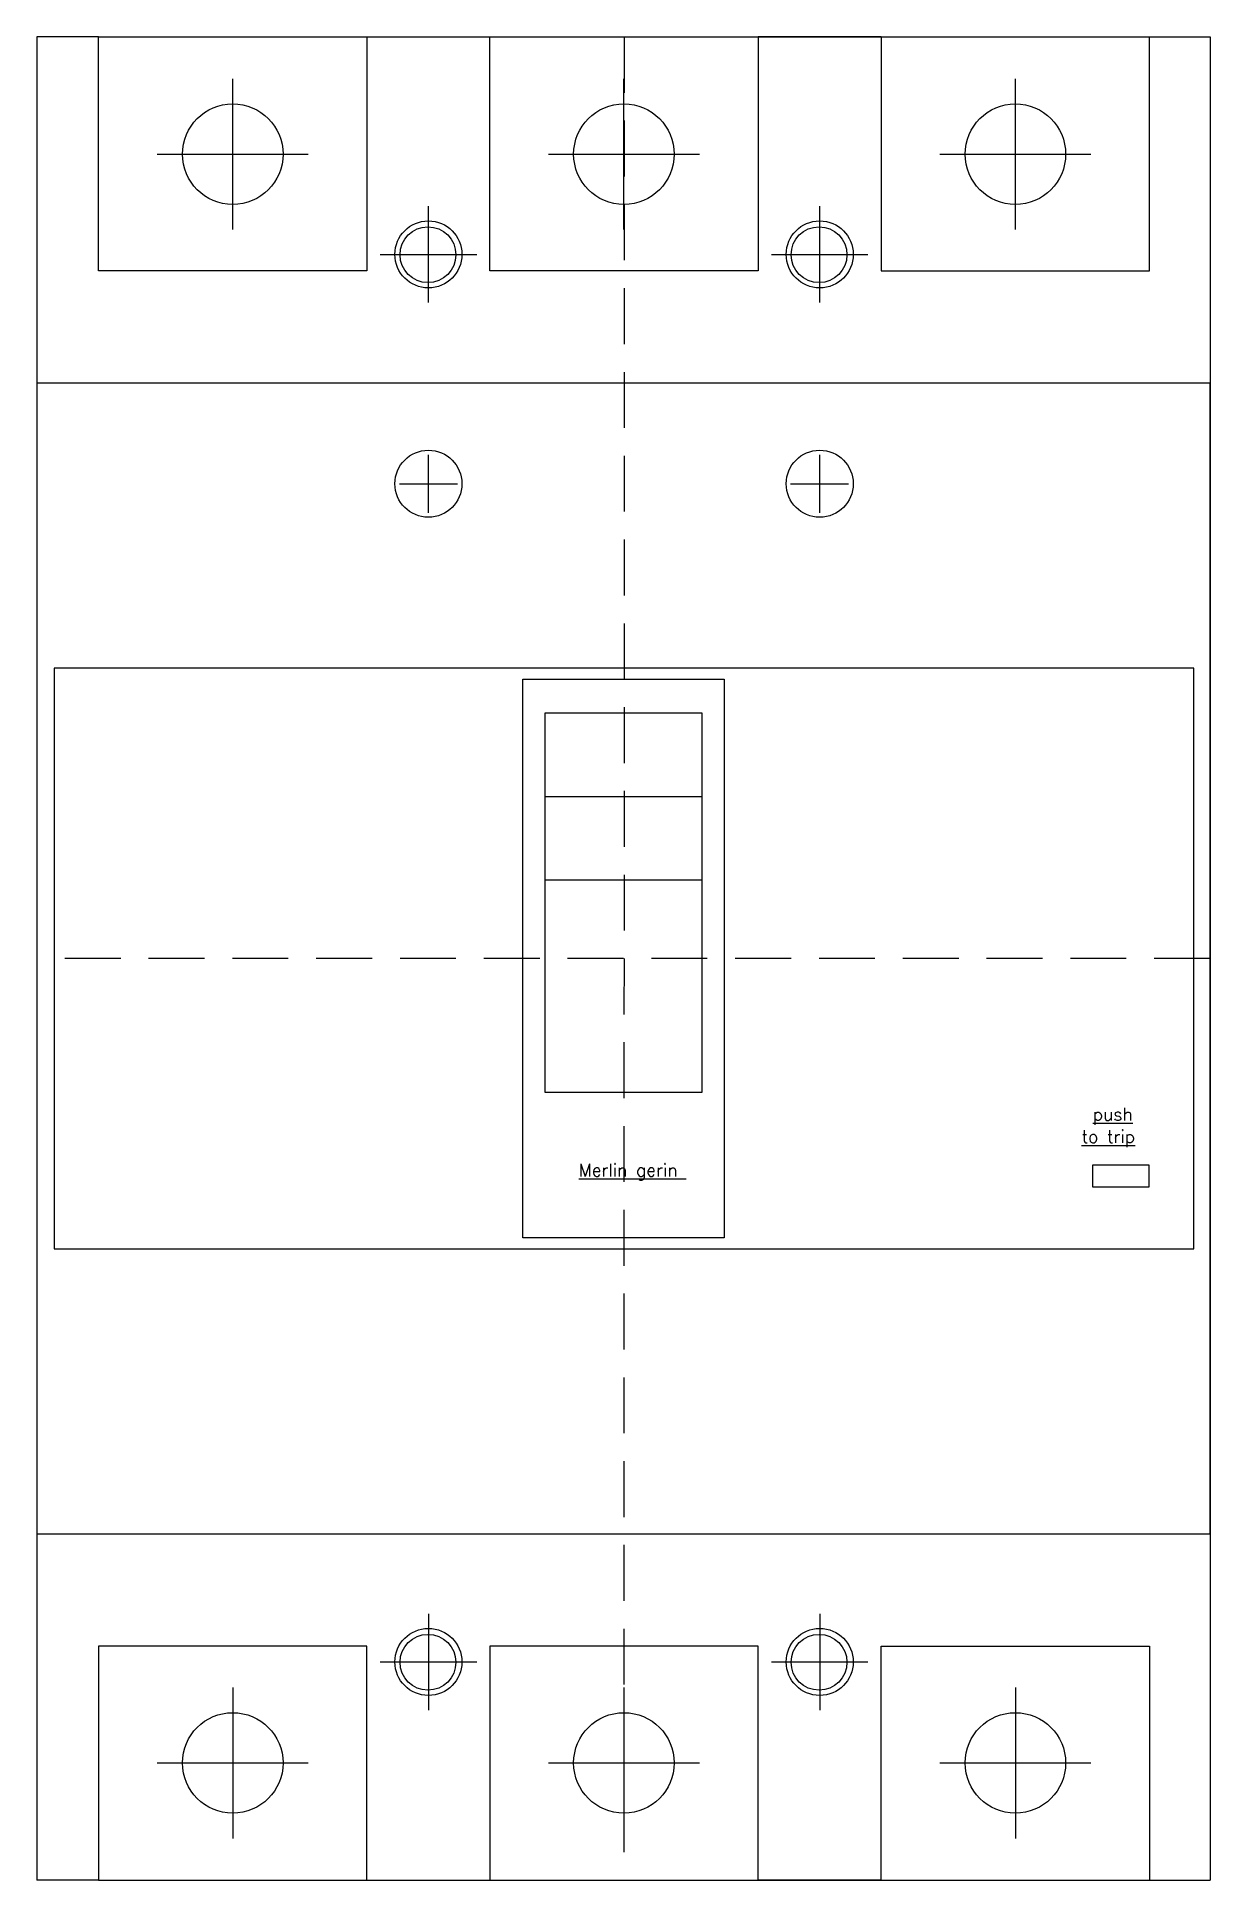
# Model space of a CAD drawing. Extents: x 0 to 105, y 0 to 165.
import ezdxf

# ---------------------------------------------------------------- set-up
doc = ezdxf.new("R2010")
doc.units = 0
doc.linetypes.add('HIDDEN', pattern=[0.375, 0.25, -0.125])
doc.layers.add('kt', color=3, linetype='CONTINUOUS')
doc.styles.add('KT', font='vnsimli.shx')

# ---------------------------------------------------------------- blocks, each defined once
blk = doc.blocks.new('gstgdxgd')
for p, q in [((22015.53, -989.2), (22015.53, -1154.2)), ((22021.06, -989.2), (22015.53, -989.2)), ((22021.06, -1010.15), (22021.06, -989.2)), ((22045.06, -989.2), (22045.06, -1010.15)), ((22045.06, -989.2), (22056.07, -989.2)), ((22056.07, -1010.15), (22056.07, -989.2)), ((22080.08, -989.2), (22080.08, -1010.15)), ((22091.09, -989.2), (22080.08, -989.2)), ((22091.09, -989.2), (22091.09, -1010.15)), ((22115.1, -1010.15), (22115.1, -989.2)), ((22115.1, -989.2), (22120.53, -989.2)), ((22120.53, -989.2), (22120.53, -1154.2)), ((22045.06, -1010.15), (22021.06, -1010.15)), ((22080.08, -1010.15), (22056.07, -1010.15)), ((22091.09, -1010.15), (22115.1, -1010.15)), ((22021.06, -1133.26), (22021.06, -1154.2)), ((22045.06, -1133.26), (22021.06, -1133.26)), ((22045.06, -1154.2), (22045.06, -1133.26)), ((22056.07, -1133.26), (22056.07, -1154.2)), ((22080.08, -1133.26), (22056.07, -1133.26)), ((22080.08, -1154.2), (22080.08, -1133.26)), ((22091.09, -1154.2), (22091.09, -1133.26)), ((22091.09, -1133.26), (22115.1, -1133.26)), ((22115.1, -1133.26), (22115.1, -1154.2)), ((22021.06, -1154.2), (22015.53, -1154.2)), ((22045.06, -1154.2), (22056.07, -1154.2)), ((22091.09, -1154.2), (22080.08, -1154.2)), ((22115.1, -1154.2), (22120.53, -1154.2))]:
    blk.add_line(p, q)
at = {"color": 6, "linetype": 'HIDDEN', "ltscale": 20}
for p, q in [((22068.08, -989.2), (22068.07, -1154.2)), ((22120.53, -1071.7), (22015.53, -1071.7))]:
    blk.add_line(p, q, dxfattribs=at)
blk.add_lwpolyline([(22015.53, -1123.2), (22120.53, -1123.2), (22120.53, -1020.2), (22015.53, -1020.2)], close=True)
at = {"color": 3}
for centre in [(22050.53, -1008.7), (22085.53, -1008.7), (22050.53, -1134.7), (22085.53, -1134.7)]:
    blk.add_circle(centre, 2.5, dxfattribs=at)
at = {"layer": 'kt', "color": 0}
for p, q in [((22021.06, -989.2), (22115.1, -989.2)), ((22021.06, -1154.2), (22115.1, -1154.2))]:
    blk.add_line(p, q, dxfattribs=at)
at = {"layer": 'kt', "color": 6}
for p, q in [((22033.06, -1006.45), (22033.06, -992.95)), ((22068.07, -1006.45), (22068.07, -992.95)), ((22103.1, -1006.45), (22103.1, -992.95)), ((22026.31, -999.7), (22039.81, -999.7)), ((22061.32, -999.7), (22074.82, -999.7)), ((22096.35, -999.7), (22109.85, -999.7)), ((22050.57, -1012.99), (22050.57, -1004.35)), ((22085.59, -1012.99), (22085.59, -1004.35)), ((22046.25, -1008.67), (22054.89, -1008.67)), ((22081.27, -1008.67), (22089.91, -1008.67)), ((22050.57, -1031.8), (22050.57, -1026.61)), ((22085.59, -1031.8), (22085.59, -1026.61)), ((22047.97, -1029.2), (22053.16, -1029.2)), ((22082.99, -1029.2), (22088.18, -1029.2)), ((22050.57, -1130.35), (22050.57, -1138.99)), ((22085.59, -1130.35), (22085.59, -1138.99)), ((22046.25, -1134.67), (22054.89, -1134.67)), ((22081.27, -1134.67), (22089.91, -1134.67)), ((22033.06, -1136.96), (22033.06, -1150.46)), ((22068.07, -1136.96), (22068.07, -1150.46)), ((22103.1, -1136.96), (22103.1, -1150.46)), ((22026.31, -1143.71), (22039.81, -1143.71)), ((22061.32, -1143.71), (22074.82, -1143.71)), ((22096.35, -1143.71), (22109.85, -1143.71))]:
    blk.add_line(p, q, dxfattribs=at)
at = {"layer": 'kt', "color": 3}
for points in [[(22017.08, -1097.7), (22119.08, -1097.7), (22119.08, -1045.7), (22017.08, -1045.7)], [(22059.03, -1046.7), (22077.03, -1046.7), (22077.03, -1096.7), (22059.03, -1096.7)]]:
    blk.add_lwpolyline(points, close=True, dxfattribs=at)
at = {"layer": 'kt', "color": 0}
for points in [[(22061.03, -1049.7), (22075.03, -1049.7), (22075.03, -1083.7), (22061.03, -1083.7)], [(22061.03, -1057.2), (22075.03, -1057.2), (22075.03, -1064.7), (22061.03, -1064.7)]]:
    blk.add_lwpolyline(points, close=True, dxfattribs=at)
at = {"layer": 'kt', "color": 1}
blk.add_lwpolyline([(22110.03, -1090.16), (22115.03, -1090.16), (22115.03, -1092.16), (22110.03, -1092.16)], close=True, dxfattribs=at)
at = {"layer": 'kt', "color": 0}
for centre, radius in [((22033.06, -999.7), 4.5), ((22068.07, -999.7), 4.5), ((22103.1, -999.7), 4.5), ((22050.57, -1008.67), 3), ((22085.59, -1008.67), 3), ((22050.57, -1029.2), 3), ((22085.59, -1029.2), 3), ((22050.57, -1134.67), 3), ((22085.59, -1134.67), 3), ((22033.06, -1143.71), 4.5), ((22068.07, -1143.71), 4.5), ((22103.1, -1143.71), 4.5)]:
    blk.add_circle(centre, radius, dxfattribs=at)
at = {"color": 0, "style": 'KT'}
for s, height, p in [('%%Upush', 1.126, (22110.03, -1086.2)), ('%%Uto trip', 1.126, (22109.03, -1088.2)), ('%%UMerlin gerin ', 1.1264, (22064.03, -1091.2))]:
    blk.add_text(s, height=height, dxfattribs=at).set_placement(p)

msp = doc.modelspace()

# ---------------------------------------------------------------- block references
msp.add_blockref('gstgdxgd', (-22015.53, 1154.2))

doc.saveas('drawing.dxf')
